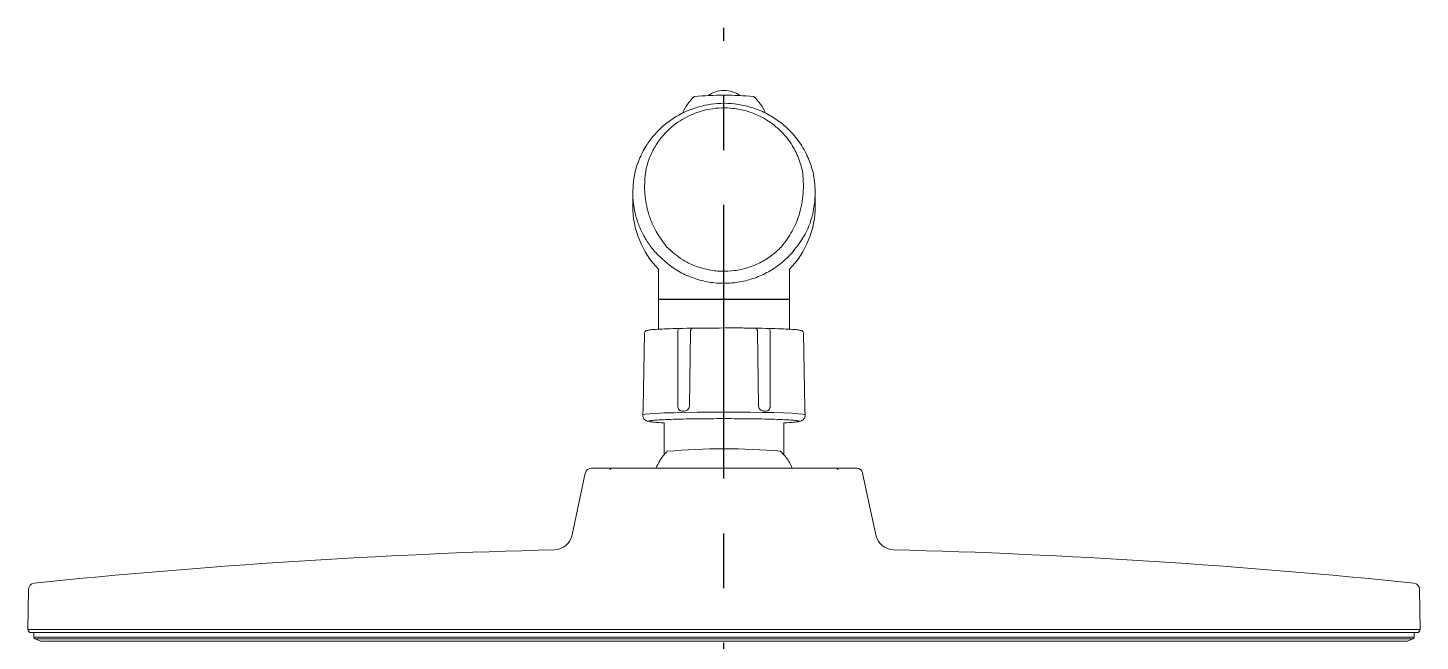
# Model space of a CAD drawing. Extents: x 2239 to 2659, y -1043 to -449.
# Drawn here: x 2339.99 to 2384.51, y -602.99 to -583.38 of the extents above; entities that cross this region are included whole.
import ezdxf

# ---------------------------------------------------------------- set-up
doc = ezdxf.new("R2010")
doc.units = 0
doc.header["$LTSCALE"] = 7
doc.header["$MEASUREMENT"] = 0
doc.linetypes.add('CENTER', pattern=[2, 1.25, -0.25, 0.25, -0.25])
doc.layers.get('0').update_dxf_attribs({"color": 2, "linetype": 'CONTINUOUS'})
doc.layers.add('D', color=2, linetype='CONTINUOUS')

msp = doc.modelspace()

# ---------------------------------------------------------------- linework, layer by layer
at = {"color": 1, "linetype": 'CENTER'}
msp.add_line((2362.251, -835.792), (2362.247, -583.382), dxfattribs=at)
at = {"color": 7, "linetype": 'Continuous', "lineweight": 15}
for p, q in [((2359.331, -588.651), (2359.331, -589.064)), ((2365.171, -589.064), (2365.171, -588.651)), ((2360.155, -591.096), (2360.155, -593.015)), ((2364.346, -593.015), (2364.346, -591.096)), ((2359.71, -593.149), (2359.666, -595.552)), ((2360.774, -595.485), (2360.778, -593.085)), ((2360.919, -592.99), (2360.82, -592.99)), ((2361.183, -593.077), (2361.143, -595.478)), ((2363.359, -595.478), (2363.319, -593.077)), ((2363.724, -593.085), (2363.728, -595.485)), ((2364.836, -595.552), (2364.792, -593.149)), ((2359.655, -595.708), (2359.654, -595.754)), ((2360.341, -596.008), (2360.341, -597.028)), ((2364.161, -597.016), (2364.161, -596.007)), ((2364.848, -595.754), (2364.847, -595.708)), ((2357.817, -597.612), (2357.399, -599.589)), ((2367.103, -599.589), (2366.684, -597.612)), ((2340.015, -601.328), (2339.993, -602.612)), ((2384.509, -602.612), (2384.487, -601.328)), ((2340.181, -602.713), (2340.189, -602.857)), ((2384.32, -602.713), (2340.181, -602.713)), ((2384.313, -602.857), (2384.32, -602.713)), ((2340.225, -602.909), (2340.4, -602.986)), ((2384.101, -602.986), (2384.277, -602.909))]:
    msp.add_line(p, q, dxfattribs=at)
at = {"color": 8, "linetype": 'Continuous', "lineweight": 15}
for p, q in [((2339.993, -602.612), (2384.509, -602.612)), ((2362.156, -602.857), (2340.189, -602.857)), ((2384.277, -602.909), (2340.225, -602.909)), ((2384.101, -602.986), (2340.4, -602.986)), ((2384.313, -602.857), (2362.156, -602.857))]:
    msp.add_line(p, q, dxfattribs=at)
at = {"color": 8, "linetype": 'Continuous', "lineweight": 15, "flags": 128}
msp.add_lwpolyline([(2364.848, -595.754), (2364.838, -595.746), (2364.765, -595.731), (2364.623, -595.717), (2364.416, -595.704), (2364.151, -595.692), (2363.833, -595.682), (2363.473, -595.674), (2363.079, -595.668), (2362.662, -595.665), (2362.235, -595.663), (2361.807, -595.665), (2361.392, -595.669), (2361.001, -595.675), (2360.643, -595.683), (2360.329, -595.693), (2360.068, -595.705), (2359.866, -595.718), (2359.729, -595.732), (2359.661, -595.747), (2359.654, -595.754)], dxfattribs=at)
at = {"color": 7, "linetype": 'Continuous', "lineweight": 15}
for centre, radius, start, end in [((2362.247, -586.256), 0.874, 89.7301, 125.7978), ((2362.251, -586.293), 0.911, 54.7593, 90), ((2362.251, -586.663), 1.441, 130.9947, 157.3639), ((2362.251, -596.762), 11.226, 85.1702, 94.8298), ((2362.251, -586.663), 1.441, 22.6341, 49.0053), ((2362.248, -589.064), 2.917, 180.0028, 224.1617), ((2362.254, -589.064), 2.917, 315.8376, 359.9979), ((2362.262, -617.965), 21.128, 85.0918, 94.9727), ((2358.013, -597.653), 0.2, 90, 168.0558), ((2358.671, -597.513), 0.06, 90, 180.5), ((2365.83, -597.513), 0.06, 359.5, 90), ((2366.489, -597.653), 0.2, 11.9442, 90), ((2356.812, -599.465), 0.6, 271.4475, 348.0558), ((2367.69, -599.465), 0.6, 191.9442, 268.5525), ((2362.251, -814.697), 214.7, 91.44753, 95.89646), ((2362.251, -814.697), 214.7, 84.10354, 88.55247), ((2340.215, -601.331), 0.2, 95.8965, 179), ((2384.287, -601.331), 0.2, 1, 84.1035), ((2340.093, -602.613), 0.1, 179, 270), ((2384.409, -602.613), 0.1, 270, 1), ((2340.249, -602.854), 0.06, 183, 246.1609), ((2384.253, -602.854), 0.06, 293.8391, 357)]:
    msp.add_arc(centre, radius, start, end, dxfattribs=at)
for points, knots in [([(2359.333, -588.756), (2359.341, -588.517), (2359.355, -588.122), (2359.528, -587.587), (2359.736, -587.175), (2360.003, -586.811), (2360.388, -586.424), (2360.953, -586.052), (2361.606, -585.843), (2362.157, -585.786), (2362.604, -585.804), (2363.066, -585.895), (2363.511, -586.061), (2363.915, -586.29), (2364.297, -586.593), (2364.642, -586.982), (2364.852, -587.335), (2365.023, -587.726), (2365.155, -588.158), (2365.164, -588.554), (2365.169, -588.756)], [0, 0, 0, 0, 0.0840049, 0.1385185, 0.1942432, 0.2407321, 0.288169, 0.3706686, 0.4489405, 0.4902374, 0.5327691, 0.5798463, 0.628658, 0.6750173, 0.7226609, 0.7825796, 0.8445445, 0.8606556, 0.9291785, 1, 1, 1, 1]), ([(2364.793, -588.499), (2364.789, -588.328), (2364.78, -587.985), (2364.629, -587.486), (2364.375, -587.02), (2364.053, -586.648), (2363.7, -586.37), (2363.352, -586.173), (2362.963, -586.029), (2362.443, -585.925), (2361.806, -585.945), (2361.119, -586.165), (2360.518, -586.557), (2360.117, -587.027), (2359.88, -587.487), (2359.728, -587.95), (2359.716, -588.292), (2359.708, -588.499)], [0, 0, 0, 0, 0.070955, 0.141886, 0.211438, 0.280893, 0.327578, 0.374227, 0.42126, 0.468257, 0.549777, 0.626594, 0.708448, 0.802537, 0.858431, 0.91435, 1, 1, 1, 1]), ([(2359.708, -588.499), (2359.719, -588.662), (2359.737, -588.936), (2359.844, -589.358), (2360.022, -589.842), (2360.258, -590.167), (2360.413, -590.381)], [0, 0, 0, 0, 0.270579, 0.452988, 0.640779, 1, 1, 1, 1]), ([(2364.089, -590.381), (2364.21, -590.219), (2364.487, -589.848), (2364.738, -589.165), (2364.775, -588.722), (2364.793, -588.499)], [0, 0, 0, 0, 0.277008, 0.635776, 1, 1, 1, 1]), ([(2360.144, -590.651), (2360.055, -590.55), (2359.872, -590.344), (2359.66, -589.996), (2359.497, -589.63), (2359.372, -589.206), (2359.347, -588.922), (2359.333, -588.756)], [0, 0, 0, 0, 0.18329, 0.37133, 0.552915, 0.739798, 1, 1, 1, 1]), ([(2365.169, -588.756), (2365.145, -588.983), (2365.096, -589.441), (2364.802, -590.124), (2364.494, -590.489), (2364.357, -590.651)], [0, 0, 0, 0, 0.352414, 0.713107, 1, 1, 1, 1]), ([(2364.357, -590.651), (2364.238, -590.764), (2363.999, -590.989), (2363.575, -591.246), (2363.117, -591.431), (2362.634, -591.537), (2362.141, -591.559), (2361.65, -591.501), (2361.177, -591.357), (2360.648, -591.103), (2360.335, -590.822), (2360.144, -590.651)], [0, 0, 0, 0, 0.104694, 0.209389, 0.314085, 0.418779, 0.523474, 0.628168, 0.732863, 0.837557, 1, 1, 1, 1]), ([(2360.413, -590.381), (2360.579, -590.53), (2360.852, -590.776), (2361.314, -590.997), (2361.726, -591.121), (2362.155, -591.173), (2362.585, -591.153), (2363.007, -591.061), (2363.406, -590.9), (2363.776, -590.676), (2363.985, -590.479), (2364.089, -590.381)], [0, 0, 0, 0, 0.162502, 0.267184, 0.371865, 0.476531, 0.581197, 0.685874, 0.79055, 0.895279, 1, 1, 1, 1]), ([(2359.811, -593.051), (2359.804, -593.051), (2359.789, -593.052), (2359.764, -593.061), (2359.743, -593.076), (2359.727, -593.095), (2359.714, -593.118), (2359.712, -593.137), (2359.71, -593.149)], [0, 0, 0, 0, 0.148444, 0.282492, 0.506491, 0.636605, 0.762362, 1, 1, 1, 1]), ([(2360.819, -592.99), (2360.686, -592.994), (2360.417, -593.001), (2360.113, -593.016), (2359.894, -593.033), (2359.839, -593.045), (2359.811, -593.051)], [0, 0, 0, 0, 0.247175, 0.499999, 0.752823, 1, 1, 1, 1]), ([(2360.79, -593.017), (2360.793, -593.01), (2360.799, -592.999), (2360.809, -592.991), (2360.816, -592.99), (2360.819, -592.99)], [0, 0, 0, 0, 0.428658, 0.696743, 1, 1, 1, 1]), ([(2363.258, -592.981), (2363.19, -592.98), (2363.058, -592.978), (2362.846, -592.976), (2362.573, -592.974), (2361.243, -592.981), (2360.919, -592.99)], [0, 0, 0, 0, 0.189342, 0.419833, 0.642733, 1, 1, 1, 1]), ([(2361.231, -592.983), (2361.229, -592.983), (2361.219, -592.983), (2361.209, -592.988), (2361.2, -592.992)], [0, 0, 0, 0, 0.139509, 1, 1, 1, 1]), ([(2361.243, -592.981), (2361.239, -592.982), (2361.23, -592.982), (2361.215, -592.99), (2361.206, -593.001), (2361.201, -593.008)], [0, 0, 0, 0, 0.301329, 0.568721, 1, 1, 1, 1]), ([(2363.682, -592.99), (2363.679, -592.99), (2363.648, -592.99), (2363.614, -592.99), (2363.258, -592.981)], [0, 0, 0, 0, 0.107915, 1, 1, 1, 1]), ([(2363.301, -593.008), (2363.295, -593.001), (2363.287, -592.99), (2363.272, -592.982), (2363.263, -592.982), (2363.258, -592.981)], [0, 0, 0, 0, 0.4286372, 0.6966602, 1, 1, 1, 1]), ([(2363.683, -592.99), (2363.686, -592.99), (2363.692, -592.991), (2363.703, -592.998), (2363.708, -593.01), (2363.712, -593.017)], [0, 0, 0, 0, 0.295244, 0.560582, 1, 1, 1, 1]), ([(2364.69, -593.051), (2364.663, -593.045), (2364.608, -593.033), (2364.388, -593.016), (2364.085, -593.001), (2363.816, -592.994), (2363.683, -592.99)], [0, 0, 0, 0, 0.247179, 0.500001, 0.752823, 1, 1, 1, 1]), ([(2364.792, -593.149), (2364.79, -593.137), (2364.788, -593.118), (2364.775, -593.095), (2364.759, -593.076), (2364.738, -593.061), (2364.713, -593.052), (2364.698, -593.051), (2364.69, -593.051)], [0, 0, 0, 0, 0.237625, 0.363378, 0.493613, 0.715851, 0.850324, 1, 1, 1, 1]), ([(2359.666, -595.552), (2359.666, -595.57), (2359.664, -595.608), (2359.661, -595.654), (2359.658, -595.687), (2359.655, -595.708), (2359.655, -595.708), (2359.655, -595.708)], [0, 0, 0, 0, 0.1874287, 0.3841934, 0.5554987, 0.7432289, 1, 1, 1, 1]), ([(2361.143, -595.478), (2361.142, -595.488), (2361.141, -595.509), (2361.127, -595.547), (2361.103, -595.582), (2361.067, -595.609), (2361.011, -595.632), (2360.946, -595.636), (2360.881, -595.629), (2360.842, -595.613), (2360.815, -595.592), (2360.795, -595.567), (2360.778, -595.532), (2360.775, -595.502), (2360.774, -595.485)], [0, 0, 0, 0, 0.053404, 0.107455, 0.203594, 0.273514, 0.348304, 0.54246, 0.646858, 0.735669, 0.791288, 0.845395, 0.915662, 1, 1, 1, 1]), ([(2363.728, -595.485), (2363.728, -595.496), (2363.726, -595.517), (2363.715, -595.554), (2363.693, -595.588), (2363.66, -595.613), (2363.607, -595.635), (2363.543, -595.636), (2363.476, -595.626), (2363.435, -595.609), (2363.406, -595.587), (2363.384, -595.561), (2363.364, -595.525), (2363.36, -595.494), (2363.359, -595.478)], [0, 0, 0, 0, 0.05343, 0.107488, 0.203584, 0.273526, 0.34832, 0.542468, 0.646867, 0.73569, 0.791321, 0.845415, 0.91569, 1, 1, 1, 1]), ([(2364.846, -595.708), (2364.847, -595.709), (2364.847, -595.71), (2364.845, -595.696), (2364.842, -595.672), (2364.839, -595.636), (2364.837, -595.593), (2364.836, -595.566), (2364.836, -595.552)], [0, 0, 0, 0, 0.172811, 0.358064, 0.522404, 0.723984, 0.862496, 1, 1, 1, 1]), ([(2359.656, -595.749), (2359.655, -595.754), (2359.649, -595.787), (2359.67, -595.846), (2359.713, -595.907), (2359.771, -595.946), (2359.795, -595.953), (2359.854, -595.958)], [0, 0, 0, 0, 0.043981, 0.265155, 0.465142, 0.674569, 1, 1, 1, 1]), ([(2362.251, -595.874), (2362.105, -595.874), (2361.804, -595.875), (2361.357, -595.879), (2360.927, -595.887), (2360.544, -595.898), (2360.231, -595.911), (2360.014, -595.926), (2359.89, -595.94), (2359.878, -595.95), (2359.84, -595.958), (2359.88, -595.966), (2359.895, -595.976), (2360.014, -595.989), (2360.182, -596), (2360.307, -596.007), (2360.341, -596.008)], [0, 0, 0, 0, 0.058258, 0.1200057, 0.1843203, 0.2499999, 0.3156794, 0.3799947, 0.4417421, 0.4729077, 0.5000003, 0.5358537, 0.5582584, 0.6200058, 0.6843205, 0.7066127, 0.7066127, 0.7066127, 0.7066127]), ([(2364.161, -596.007), (2364.169, -596.007), (2364.177, -596.007), (2364.186, -596.006), (2364.186, -596.006), (2364.186, -596.006), (2364.186, -596.006), (2364.21, -596.005), (2364.339, -596), (2364.483, -595.989), (2364.606, -595.976), (2364.622, -595.966), (2364.662, -595.958), (2364.624, -595.95), (2364.612, -595.94), (2364.488, -595.926), (2364.27, -595.911), (2363.958, -595.898), (2363.575, -595.887), (2363.145, -595.879), (2362.698, -595.875), (2362.397, -595.874), (2362.251, -595.874)], [-0.007308, -0.007308, -0.007308, -0.007308, 0, 0, 0, 0, 0, 0, 0.021581, 0.113536, 0.20182, 0.230534, 0.285116, 0.324147, 0.368411, 0.456696, 0.548652, 0.642558, 0.736465, 0.82842, 0.916705, 1, 1, 1, 1]), ([(2364.648, -595.958), (2364.7, -595.954), (2364.717, -595.95), (2364.763, -595.927), (2364.807, -595.885), (2364.841, -595.827), (2364.845, -595.781), (2364.847, -595.757)], [0, 0, 0, 0, 0.26092, 0.471466, 0.643181, 0.817141, 1, 1, 1, 1]), ([(2360.428, -596.921), (2360.422, -596.928), (2360.333, -597.016), (2360.206, -597.192), (2360.11, -597.374), (2360.069, -597.453)], [0, 0, 0, 0, 0.04215, 0.582426, 1, 1, 1, 1]), ([(2364.433, -597.453), (2364.419, -597.423), (2364.355, -597.279), (2364.23, -597.095), (2364.103, -596.96), (2364.06, -596.914)], [0, 0, 0, 0, 0.153992, 0.715443, 1, 1, 1, 1]), ([(2362.251, -597.453), (2361.992, -597.453), (2361.46, -597.453), (2360.67, -597.453), (2359.911, -597.453), (2359.233, -597.453), (2358.773, -597.453), (2358.481, -597.453), (2358.251, -597.453), (2358.055, -597.453), (2358.027, -597.453), (2358.013, -597.453)], [0, 0, 0, 0, 0.116497, 0.239972, 0.36858, 0.499917, 0.631254, 0.695634, 0.760028, 0.883503, 1, 1, 1, 1]), ([(2366.489, -597.453), (2366.475, -597.453), (2366.447, -597.453), (2366.211, -597.453), (2365.82, -597.453), (2365.269, -597.453), (2364.702, -597.453), (2364.204, -597.453), (2363.694, -597.453), (2363.042, -597.453), (2362.509, -597.453), (2362.251, -597.453)], [0, 0, 0, 0, 0.116497, 0.239972, 0.36858, 0.499917, 0.631255, 0.695634, 0.760028, 0.883503, 1, 1, 1, 1]), ([(2340.093, -602.713), (2340.11, -602.713), (2340.145, -602.713), (2340.436, -602.713), (2340.919, -602.713), (2341.62, -602.713), (2342.54, -602.713), (2343.677, -602.713), (2345.02, -602.713), (2346.555, -602.713), (2348.257, -602.713), (2350.098, -602.713), (2352.046, -602.713), (2354.067, -602.713), (2356.127, -602.713), (2358.193, -602.713), (2360.235, -602.713), (2361.586, -602.713), (2362.251, -602.713)], [0, 0, 0, 0, 0.0572842, 0.1164967, 0.1774683, 0.2399876, 0.3038025, 0.3686252, 0.4341375, 0.5, 0.5658626, 0.6313748, 0.6961975, 0.7600125, 0.8225318, 0.8835033, 0.9427158, 1, 1, 1, 1]), ([(2362.251, -602.713), (2362.916, -602.713), (2364.267, -602.713), (2366.309, -602.713), (2368.375, -602.713), (2370.435, -602.713), (2372.456, -602.713), (2374.404, -602.713), (2376.245, -602.713), (2377.947, -602.713), (2379.482, -602.713), (2380.825, -602.713), (2381.962, -602.713), (2382.882, -602.713), (2383.583, -602.713), (2384.066, -602.713), (2384.357, -602.713), (2384.392, -602.713), (2384.409, -602.713)], [0, 0, 0, 0, 0.0572842, 0.1164967, 0.1774682, 0.2399875, 0.3038025, 0.3686252, 0.4341374, 0.5, 0.5658625, 0.6313748, 0.6961975, 0.7600124, 0.8225317, 0.8835034, 0.9427158, 1, 1, 1, 1])]:
    msp.add_open_spline(points, degree=3, knots=knots, dxfattribs=at)
at = {"color": 8, "linetype": 'Continuous', "lineweight": 15}
for points, knots in [([(2360.778, -593.085), (2360.779, -593.072), (2360.78, -593.053), (2360.784, -593.031), (2360.788, -593.021), (2360.79, -593.017)], [0, 0, 0, 0, 0.481672, 0.736237, 1, 1, 1, 1]), ([(2361.201, -593.008), (2361.198, -593.013), (2361.193, -593.023), (2361.185, -593.045), (2361.184, -593.064), (2361.183, -593.077)], [0, 0, 0, 0, 0.264079, 0.518759, 1, 1, 1, 1]), ([(2363.319, -593.077), (2363.318, -593.064), (2363.316, -593.045), (2363.309, -593.023), (2363.304, -593.013), (2363.301, -593.008)], [0, 0, 0, 0, 0.48124, 0.73592, 1, 1, 1, 1]), ([(2363.712, -593.017), (2363.714, -593.021), (2363.717, -593.031), (2363.722, -593.053), (2363.723, -593.072), (2363.724, -593.085)], [0, 0, 0, 0, 0.2635226, 0.5183448, 1, 1, 1, 1])]:
    msp.add_open_spline(points, degree=3, knots=knots, dxfattribs=at)
at = {"layer": 'D'}
msp.add_line((2360.155, -592.056), (2364.346, -592.056), dxfattribs=at)

doc.saveas('drawing.dxf')
